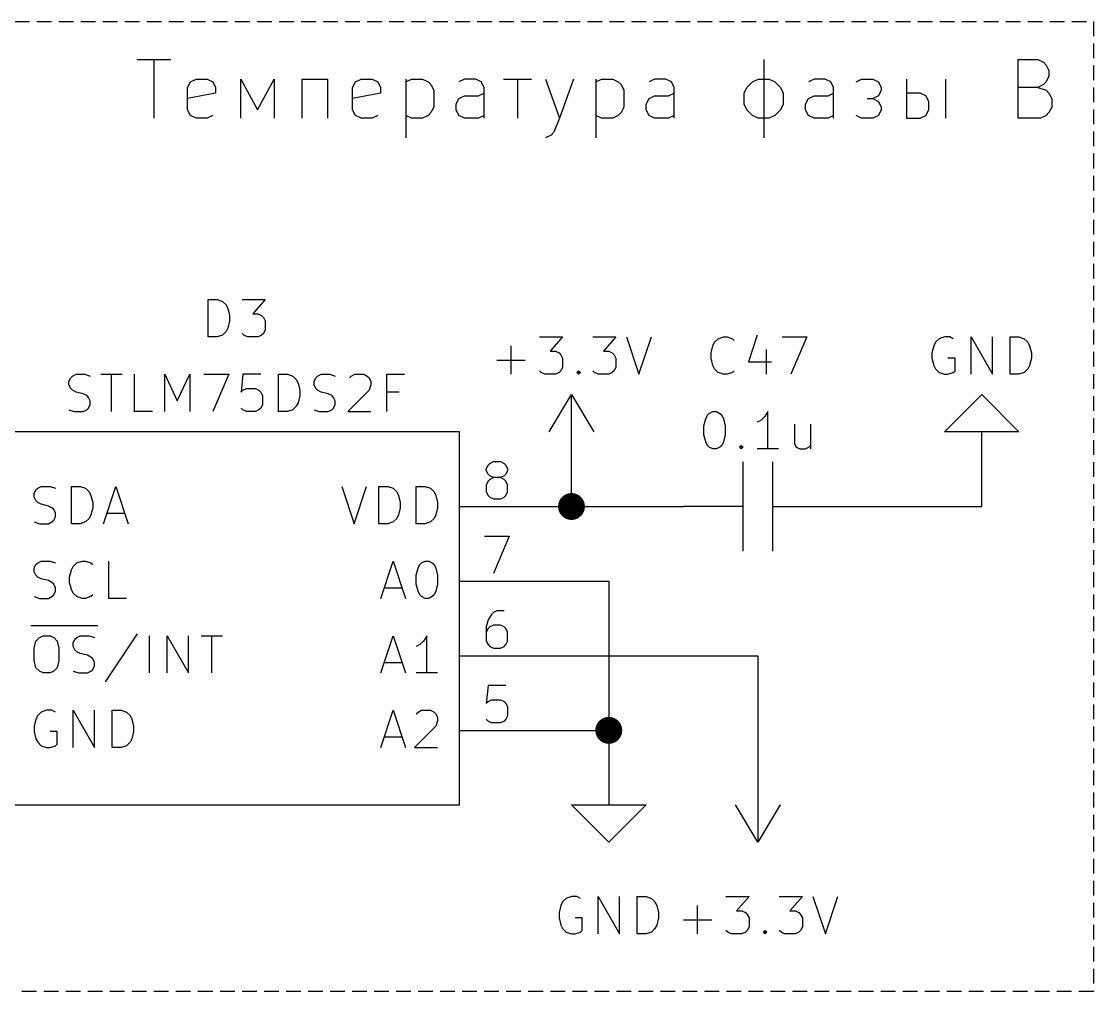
# Model space of a CAD drawing. Extents: x -8 to 289, y -13 to 197.
# Drawn here: x 146.3 to 182.81, y 80.1 to 113.12 of the extents above; entities that cross this region are included whole.
import ezdxf

# ---------------------------------------------------------------- set-up
doc = ezdxf.new("R2010")
doc.units = 0
doc.header["$MEASUREMENT"] = 0
doc.linetypes.add('DASHED', pattern=[0.75, 0.5, -0.25])
doc.layers.add('BLACK', color=7, linetype='CONTINUOUS')

msp = doc.modelspace()

# ---------------------------------------------------------------- linework, layer by layer
at = {"layer": 'BLACK', "linetype": 'DASHED'}
for p, q in [((104.075, 113.116), (182.815, 113.116)), ((182.815, 113.116), (182.815, 80.096)), ((182.815, 80.096), (104.075, 80.096))]:
    msp.add_line(p, q, dxfattribs=at)
at = {"layer": 'BLACK', "linetype": 'Continuous'}
for p, q in [((150.248, 111.822), (151.391, 111.822)), ((150.82, 109.822), (150.82, 111.822)), ((171.582, 111.822), (171.582, 109.155)), ((180.248, 109.822), (180.248, 111.822)), ((180.248, 111.822), (180.915, 111.822)), ((180.915, 111.822), (181.105, 111.726)), ((181.105, 111.726), (181.201, 111.631)), ((181.201, 111.631), (181.296, 111.441)), ((181.296, 111.441), (181.296, 111.25)), ((151.963, 110.869), (152.058, 111.06)), ((152.058, 111.06), (152.248, 111.155)), ((152.248, 111.155), (152.629, 111.155)), ((152.629, 111.155), (152.82, 111.06)), ((152.82, 111.06), (152.915, 110.869)), ((153.772, 109.822), (153.772, 111.155)), ((153.772, 111.155), (154.344, 110.107)), ((154.344, 110.107), (154.915, 111.155)), ((154.915, 111.155), (154.915, 109.822)), ((155.867, 109.822), (155.867, 111.155)), ((155.867, 111.155), (156.725, 111.155)), ((156.725, 111.155), (156.725, 109.822)), ((157.582, 110.869), (157.677, 111.06)), ((157.677, 111.06), (157.867, 111.155)), ((157.867, 111.155), (158.248, 111.155)), ((158.248, 111.155), (158.439, 111.06)), ((158.439, 111.06), (158.534, 110.869)), ((159.391, 111.155), (159.391, 109.155)), ((159.391, 111.06), (159.582, 111.155)), ((159.582, 111.155), (159.963, 111.155)), ((159.963, 111.155), (160.153, 111.06)), ((160.153, 111.06), (160.249, 110.965)), ((161.391, 111.155), (161.201, 111.06)), ((161.772, 111.155), (161.391, 111.155)), ((161.963, 111.06), (161.772, 111.155)), ((162.058, 110.869), (161.963, 111.06)), ((162.725, 111.155), (163.677, 111.155)), ((163.201, 111.155), (163.201, 109.822)), ((164.153, 111.155), (164.629, 109.822)), ((165.106, 111.155), (164.629, 109.822)), ((165.867, 111.155), (165.867, 109.155)), ((165.867, 111.06), (166.058, 111.155)), ((166.058, 111.155), (166.439, 111.155)), ((166.439, 111.155), (166.629, 111.06)), ((166.629, 111.06), (166.725, 110.965)), ((167.867, 111.155), (167.677, 111.06)), ((168.248, 111.155), (167.867, 111.155)), ((168.439, 111.06), (168.248, 111.155)), ((168.534, 110.869), (168.439, 111.06)), ((171.01, 110.869), (171.201, 111.06)), ((171.201, 111.06), (171.391, 111.155)), ((171.391, 111.155), (171.772, 111.155)), ((171.772, 111.155), (171.963, 111.06)), ((171.963, 111.06), (172.153, 110.869)), ((173.296, 111.155), (173.105, 111.06)), ((173.677, 111.155), (173.296, 111.155)), ((173.867, 111.06), (173.677, 111.155)), ((173.963, 110.869), (173.867, 111.06)), ((174.725, 111.06), (174.915, 111.155)), ((174.915, 111.155), (175.296, 111.155)), ((175.296, 111.155), (175.486, 111.06)), ((175.486, 111.06), (175.582, 110.869)), ((176.439, 111.155), (176.439, 109.822)), ((177.772, 111.155), (177.772, 109.822)), ((181.201, 111.06), (181.105, 110.965)), ((181.296, 111.25), (181.201, 111.06)), ((151.963, 110.107), (151.963, 110.869)), ((152.915, 110.679), (151.963, 110.488)), ((152.915, 110.869), (152.915, 110.679)), ((157.582, 110.107), (157.582, 110.869)), ((158.534, 110.679), (157.582, 110.488)), ((158.534, 110.869), (158.534, 110.679)), ((160.249, 110.965), (160.344, 110.774)), ((160.344, 110.774), (160.344, 110.203)), ((161.868, 110.584), (162.058, 110.679)), ((162.058, 109.822), (162.058, 110.869)), ((166.725, 110.965), (166.82, 110.774)), ((166.82, 110.774), (166.82, 110.203)), ((168.344, 110.584), (168.534, 110.679)), ((168.534, 109.822), (168.534, 110.869)), ((170.915, 110.679), (171.01, 110.869)), ((170.915, 110.298), (170.915, 110.679)), ((172.153, 110.869), (172.248, 110.679)), ((172.248, 110.679), (172.248, 110.298)), ((173.772, 110.584), (173.963, 110.679)), ((173.963, 109.822), (173.963, 110.869)), ((175.582, 110.774), (175.486, 110.584)), ((175.582, 110.869), (175.582, 110.774)), ((176.915, 110.679), (176.439, 110.679)), ((177.105, 110.584), (176.915, 110.679)), ((180.915, 110.869), (180.248, 110.869)), ((181.105, 110.965), (180.915, 110.869)), ((180.915, 110.869), (181.201, 110.774)), ((181.201, 110.774), (181.296, 110.679)), ((181.296, 110.679), (181.391, 110.488)), ((161.106, 110.298), (161.201, 110.488)), ((161.106, 110.107), (161.106, 110.298)), ((161.201, 110.488), (161.391, 110.584)), ((161.391, 110.584), (161.868, 110.584)), ((167.582, 110.298), (167.677, 110.488)), ((167.582, 110.107), (167.582, 110.298)), ((167.677, 110.488), (167.867, 110.584)), ((167.867, 110.584), (168.344, 110.584)), ((171.01, 110.107), (170.915, 110.298)), ((172.248, 110.298), (172.153, 110.107)), ((173.01, 110.298), (173.105, 110.488)), ((173.01, 110.107), (173.01, 110.298)), ((173.105, 110.488), (173.296, 110.584)), ((173.296, 110.584), (173.772, 110.584)), ((175.105, 110.488), (175.296, 110.488)), ((175.486, 110.584), (175.296, 110.488)), ((175.296, 110.488), (175.486, 110.393)), ((175.486, 110.393), (175.582, 110.203)), ((177.201, 110.393), (177.105, 110.584)), ((177.201, 110.107), (177.201, 110.393)), ((181.391, 110.488), (181.391, 110.203)), ((152.058, 109.917), (151.963, 110.107)), ((152.248, 109.822), (152.058, 109.917)), ((152.82, 109.917), (152.629, 109.822)), ((157.677, 109.917), (157.582, 110.107)), ((157.867, 109.822), (157.677, 109.917)), ((158.439, 109.917), (158.248, 109.822)), ((159.582, 109.822), (159.391, 109.917)), ((160.153, 109.917), (159.963, 109.822)), ((160.249, 110.012), (160.153, 109.917)), ((160.344, 110.203), (160.249, 110.012)), ((161.201, 109.917), (161.106, 110.107)), ((161.391, 109.822), (161.201, 109.917)), ((162.058, 109.917), (161.868, 109.822)), ((166.058, 109.822), (165.867, 109.917)), ((166.629, 109.917), (166.439, 109.822)), ((166.725, 110.012), (166.629, 109.917)), ((166.82, 110.203), (166.725, 110.012)), ((167.677, 109.917), (167.582, 110.107)), ((167.867, 109.822), (167.677, 109.917)), ((168.534, 109.917), (168.344, 109.822)), ((171.201, 109.917), (171.01, 110.107)), ((171.391, 109.822), (171.201, 109.917)), ((171.963, 109.917), (171.772, 109.822)), ((172.153, 110.107), (171.963, 109.917)), ((173.105, 109.917), (173.01, 110.107)), ((173.296, 109.822), (173.105, 109.917)), ((173.963, 109.917), (173.772, 109.822)), ((174.915, 109.822), (174.725, 109.917)), ((175.486, 109.917), (175.296, 109.822)), ((175.582, 110.107), (175.486, 109.917)), ((175.582, 110.203), (175.582, 110.107)), ((176.915, 109.822), (177.105, 109.917)), ((177.105, 109.917), (177.201, 110.107)), ((181.201, 109.917), (181.01, 109.822)), ((181.296, 110.012), (181.201, 109.917)), ((181.391, 110.203), (181.296, 110.012)), ((152.629, 109.822), (152.248, 109.822)), ((158.248, 109.822), (157.867, 109.822)), ((159.963, 109.822), (159.582, 109.822)), ((161.868, 109.822), (161.391, 109.822)), ((164.629, 109.822), (164.439, 109.345)), ((166.439, 109.822), (166.058, 109.822)), ((168.344, 109.822), (167.867, 109.822)), ((171.772, 109.822), (171.391, 109.822)), ((173.772, 109.822), (173.296, 109.822)), ((175.296, 109.822), (174.915, 109.822)), ((176.439, 109.822), (176.915, 109.822)), ((181.01, 109.822), (180.248, 109.822)), ((164.344, 109.25), (164.153, 109.155)), ((164.439, 109.345), (164.344, 109.25)), ((152.667, 102.377), (152.667, 103.647)), ((152.667, 103.647), (152.97, 103.647)), ((152.667, 102.377), (152.667, 103.647)), ((152.667, 103.647), (152.97, 103.647)), ((152.97, 103.647), (153.151, 103.586)), ((152.97, 103.647), (153.151, 103.586)), ((153.151, 103.586), (153.272, 103.465)), ((153.151, 103.586), (153.272, 103.465)), ((153.272, 103.465), (153.333, 103.344)), ((153.272, 103.465), (153.333, 103.344)), ((153.333, 103.344), (153.393, 103.103)), ((153.333, 103.344), (153.393, 103.103)), ((153.817, 103.647), (154.603, 103.647)), ((153.817, 103.647), (154.603, 103.647)), ((154.603, 103.647), (154.179, 103.163)), ((154.603, 103.647), (154.179, 103.163)), ((153.393, 103.103), (153.393, 102.921)), ((153.393, 103.103), (153.393, 102.921)), ((154.179, 103.163), (154.361, 103.163)), ((154.179, 103.163), (154.361, 103.163)), ((154.361, 103.163), (154.482, 103.103)), ((154.361, 103.163), (154.482, 103.103)), ((154.482, 103.103), (154.542, 103.042)), ((154.482, 103.103), (154.542, 103.042)), ((154.542, 103.042), (154.603, 102.921)), ((154.542, 103.042), (154.603, 102.921)), ((153.333, 102.679), (153.272, 102.558)), ((153.333, 102.679), (153.272, 102.558)), ((153.393, 102.921), (153.333, 102.679)), ((153.393, 102.921), (153.333, 102.679)), ((154.603, 102.619), (154.542, 102.498)), ((154.603, 102.619), (154.542, 102.498)), ((154.603, 102.921), (154.603, 102.619)), ((154.603, 102.921), (154.603, 102.619)), ((152.97, 102.377), (152.667, 102.377)), ((152.97, 102.377), (152.667, 102.377)), ((153.151, 102.437), (152.97, 102.377)), ((153.151, 102.437), (152.97, 102.377)), ((153.272, 102.558), (153.151, 102.437)), ((153.272, 102.558), (153.151, 102.437)), ((153.877, 102.437), (153.817, 102.498)), ((153.877, 102.437), (153.817, 102.498)), ((153.998, 102.377), (153.877, 102.437)), ((153.998, 102.377), (153.877, 102.437)), ((154.361, 102.377), (153.998, 102.377)), ((154.361, 102.377), (153.998, 102.377)), ((154.482, 102.437), (154.361, 102.377)), ((154.482, 102.437), (154.361, 102.377)), ((154.542, 102.498), (154.482, 102.437)), ((154.542, 102.498), (154.482, 102.437)), ((163.946, 102.377), (164.732, 102.377)), ((163.946, 102.377), (164.732, 102.377)), ((164.732, 102.377), (164.309, 101.893)), ((164.732, 102.377), (164.309, 101.893)), ((165.761, 102.377), (166.547, 102.377)), ((165.761, 102.377), (166.547, 102.377)), ((166.547, 102.377), (166.123, 101.893)), ((166.547, 102.377), (166.123, 101.893)), ((166.91, 102.377), (167.333, 101.107)), ((166.91, 102.377), (167.333, 101.107)), ((167.333, 101.107), (167.756, 102.377)), ((167.333, 101.107), (167.756, 102.377)), ((169.909, 102.195), (170.031, 102.316)), ((170.031, 102.316), (170.212, 102.377)), ((170.212, 102.377), (170.333, 102.377)), ((170.333, 102.377), (170.514, 102.316)), ((170.514, 102.316), (170.575, 102.256)), ((171.361, 102.437), (171.059, 101.53)), ((172.208, 102.377), (173.054, 102.377)), ((173.054, 102.377), (172.51, 101.107)), ((177.553, 102.316), (177.432, 102.195)), ((177.735, 102.377), (177.553, 102.316)), ((177.916, 102.377), (177.735, 102.377)), ((178.037, 102.316), (177.916, 102.377)), ((178.642, 101.107), (178.642, 102.377)), ((178.642, 102.377), (179.368, 101.107)), ((179.368, 101.107), (179.368, 102.377)), ((179.972, 101.107), (179.972, 102.377)), ((179.972, 102.377), (180.275, 102.377)), ((180.275, 102.377), (180.456, 102.316)), ((180.456, 102.316), (180.577, 102.195)), ((162.979, 101.107), (162.979, 102.074)), ((162.979, 101.107), (162.979, 102.074)), ((164.309, 101.893), (164.491, 101.893)), ((164.309, 101.893), (164.491, 101.893)), ((164.491, 101.893), (164.612, 101.833)), ((164.491, 101.893), (164.612, 101.833)), ((166.123, 101.893), (166.305, 101.893)), ((166.123, 101.893), (166.305, 101.893)), ((166.305, 101.893), (166.426, 101.833)), ((166.305, 101.893), (166.426, 101.833)), ((169.789, 101.833), (169.849, 102.074)), ((169.849, 102.074), (169.909, 102.195)), ((171.663, 101.954), (171.663, 101.107)), ((177.372, 102.074), (177.312, 101.833)), ((177.432, 102.195), (177.372, 102.074)), ((180.577, 102.195), (180.638, 102.074)), ((180.638, 102.074), (180.698, 101.833)), ((162.495, 101.591), (163.462, 101.591)), ((162.495, 101.591), (163.462, 101.591)), ((164.612, 101.833), (164.672, 101.772)), ((164.612, 101.833), (164.672, 101.772)), ((164.672, 101.772), (164.732, 101.651)), ((164.672, 101.772), (164.732, 101.651)), ((164.732, 101.651), (164.732, 101.349)), ((164.732, 101.651), (164.732, 101.349)), ((166.426, 101.833), (166.486, 101.772)), ((166.426, 101.833), (166.486, 101.772)), ((166.486, 101.772), (166.547, 101.651)), ((166.486, 101.772), (166.547, 101.651)), ((166.547, 101.651), (166.547, 101.349)), ((166.547, 101.651), (166.547, 101.349)), ((169.789, 101.651), (169.789, 101.833)), ((169.849, 101.409), (169.789, 101.651)), ((171.059, 101.53), (171.845, 101.53)), ((177.312, 101.833), (177.312, 101.651)), ((177.312, 101.651), (177.372, 101.409)), ((178.098, 101.651), (177.856, 101.651)), ((178.098, 101.228), (178.098, 101.651)), ((180.698, 101.651), (180.638, 101.409)), ((180.698, 101.833), (180.698, 101.651)), ((164.007, 101.167), (163.946, 101.228)), ((164.007, 101.167), (163.946, 101.228)), ((164.128, 101.107), (164.007, 101.167)), ((164.128, 101.107), (164.007, 101.167)), ((164.612, 101.167), (164.491, 101.107)), ((164.612, 101.167), (164.491, 101.107)), ((164.672, 101.228), (164.612, 101.167)), ((164.672, 101.228), (164.612, 101.167)), ((164.732, 101.349), (164.672, 101.228)), ((164.732, 101.349), (164.672, 101.228)), ((165.216, 101.167), (165.277, 101.228)), ((165.216, 101.167), (165.277, 101.228)), ((165.277, 101.107), (165.216, 101.167)), ((165.277, 101.107), (165.216, 101.167)), ((165.277, 101.228), (165.337, 101.167)), ((165.277, 101.228), (165.277, 101.107)), ((165.277, 101.228), (165.337, 101.167)), ((165.277, 101.228), (165.277, 101.107)), ((165.337, 101.167), (165.277, 101.107)), ((165.337, 101.167), (165.277, 101.107)), ((165.821, 101.167), (165.761, 101.228)), ((165.821, 101.167), (165.761, 101.228)), ((165.942, 101.107), (165.821, 101.167)), ((165.942, 101.107), (165.821, 101.167)), ((166.426, 101.167), (166.305, 101.107)), ((166.426, 101.167), (166.305, 101.107)), ((166.486, 101.228), (166.426, 101.167)), ((166.486, 101.228), (166.426, 101.167)), ((166.547, 101.349), (166.486, 101.228)), ((166.547, 101.349), (166.486, 101.228)), ((169.909, 101.288), (169.849, 101.409)), ((170.031, 101.167), (169.909, 101.288)), ((170.212, 101.107), (170.031, 101.167)), ((170.514, 101.167), (170.333, 101.107)), ((170.575, 101.228), (170.514, 101.167)), ((177.372, 101.409), (177.432, 101.288)), ((177.432, 101.288), (177.553, 101.167)), ((177.553, 101.167), (177.735, 101.107)), ((177.856, 101.107), (178.037, 101.167)), ((178.037, 101.167), (178.098, 101.228)), ((180.456, 101.167), (180.275, 101.107)), ((180.577, 101.288), (180.456, 101.167)), ((180.638, 101.409), (180.577, 101.288)), ((147.92, 100.865), (147.981, 100.986)), ((147.92, 100.865), (147.981, 100.986)), ((147.92, 100.744), (147.92, 100.865)), ((147.92, 100.744), (147.92, 100.865)), ((147.981, 100.986), (148.041, 101.046)), ((147.981, 100.986), (148.041, 101.046)), ((148.041, 101.046), (148.162, 101.107)), ((148.041, 101.046), (148.162, 101.107)), ((148.162, 101.107), (148.464, 101.107)), ((148.162, 101.107), (148.464, 101.107)), ((148.464, 101.107), (148.646, 101.046)), ((148.464, 101.107), (148.646, 101.046)), ((149.009, 101.107), (149.734, 101.107)), ((149.009, 101.107), (149.734, 101.107)), ((149.372, 99.837), (149.372, 101.107)), ((149.372, 99.837), (149.372, 101.107)), ((150.158, 99.837), (150.158, 101.107)), ((150.158, 99.837), (150.158, 101.107)), ((151.186, 99.837), (151.186, 101.107)), ((151.186, 101.107), (151.609, 100.2)), ((151.186, 99.837), (151.186, 101.107)), ((151.186, 101.107), (151.609, 100.2)), ((151.609, 100.2), (152.032, 101.107)), ((151.609, 100.2), (152.032, 101.107)), ((152.032, 101.107), (152.032, 99.837)), ((152.032, 101.107), (152.032, 99.837)), ((152.516, 101.107), (153.363, 101.107)), ((152.516, 101.107), (153.363, 101.107)), ((153.363, 101.107), (152.819, 99.837)), ((153.363, 101.107), (152.819, 99.837)), ((153.847, 101.107), (153.786, 100.502)), ((153.847, 101.107), (153.786, 100.502)), ((154.452, 101.107), (153.847, 101.107)), ((154.452, 101.107), (153.847, 101.107)), ((155.056, 99.837), (155.056, 101.107)), ((155.056, 101.107), (155.359, 101.107)), ((155.056, 99.837), (155.056, 101.107)), ((155.056, 101.107), (155.359, 101.107)), ((155.359, 101.107), (155.54, 101.046)), ((155.359, 101.107), (155.54, 101.046)), ((155.54, 101.046), (155.661, 100.925)), ((155.54, 101.046), (155.661, 100.925)), ((155.661, 100.925), (155.722, 100.804)), ((155.661, 100.925), (155.722, 100.804)), ((155.722, 100.804), (155.782, 100.563)), ((155.722, 100.804), (155.782, 100.563)), ((156.266, 100.865), (156.326, 100.986)), ((156.266, 100.865), (156.326, 100.986)), ((156.266, 100.744), (156.266, 100.865)), ((156.266, 100.744), (156.266, 100.865)), ((156.326, 100.986), (156.387, 101.046)), ((156.326, 100.986), (156.387, 101.046)), ((156.387, 101.046), (156.508, 101.107)), ((156.387, 101.046), (156.508, 101.107)), ((156.508, 101.107), (156.81, 101.107)), ((156.508, 101.107), (156.81, 101.107)), ((156.81, 101.107), (156.992, 101.046)), ((156.81, 101.107), (156.992, 101.046)), ((157.475, 100.986), (157.536, 101.046)), ((157.475, 100.986), (157.536, 101.046)), ((157.536, 101.046), (157.657, 101.107)), ((157.536, 101.046), (157.657, 101.107)), ((157.657, 101.107), (157.959, 101.107)), ((157.657, 101.107), (157.959, 101.107)), ((157.959, 101.107), (158.08, 101.046)), ((157.959, 101.107), (158.08, 101.046)), ((158.08, 101.046), (158.141, 100.986)), ((158.08, 101.046), (158.141, 100.986)), ((158.141, 100.986), (158.201, 100.865)), ((158.141, 100.986), (158.201, 100.865)), ((158.201, 100.865), (158.201, 100.744)), ((158.201, 100.865), (158.201, 100.744)), ((158.745, 99.837), (158.745, 101.107)), ((158.745, 101.107), (159.35, 101.107)), ((158.745, 99.837), (158.745, 101.107)), ((158.745, 101.107), (159.35, 101.107)), ((164.491, 101.107), (164.128, 101.107)), ((164.491, 101.107), (164.128, 101.107)), ((166.305, 101.107), (165.942, 101.107)), ((166.305, 101.107), (165.942, 101.107)), ((170.333, 101.107), (170.212, 101.107)), ((177.735, 101.107), (177.856, 101.107)), ((180.275, 101.107), (179.972, 101.107)), ((147.981, 100.623), (147.92, 100.744)), ((147.981, 100.623), (147.92, 100.744)), ((148.041, 100.563), (147.981, 100.623)), ((148.041, 100.563), (147.981, 100.623)), ((148.162, 100.502), (148.041, 100.563)), ((148.162, 100.502), (148.041, 100.563)), ((148.404, 100.441), (148.162, 100.502)), ((148.404, 100.441), (148.162, 100.502)), ((148.525, 100.381), (148.404, 100.441)), ((148.525, 100.381), (148.404, 100.441)), ((153.786, 100.502), (153.847, 100.563)), ((153.786, 100.502), (153.847, 100.563)), ((153.847, 100.563), (153.968, 100.623)), ((153.847, 100.563), (153.968, 100.623)), ((153.968, 100.623), (154.27, 100.623)), ((153.968, 100.623), (154.27, 100.623)), ((154.27, 100.623), (154.391, 100.563)), ((154.27, 100.623), (154.391, 100.563)), ((154.391, 100.563), (154.452, 100.502)), ((154.391, 100.563), (154.452, 100.502)), ((154.452, 100.502), (154.512, 100.381)), ((154.452, 100.502), (154.512, 100.381)), ((155.782, 100.563), (155.782, 100.381)), ((155.782, 100.563), (155.782, 100.381)), ((156.326, 100.623), (156.266, 100.744)), ((156.326, 100.623), (156.266, 100.744)), ((156.387, 100.563), (156.326, 100.623)), ((156.387, 100.563), (156.326, 100.623)), ((156.508, 100.502), (156.387, 100.563)), ((156.508, 100.502), (156.387, 100.563)), ((156.75, 100.441), (156.508, 100.502)), ((156.75, 100.441), (156.508, 100.502)), ((156.871, 100.381), (156.75, 100.441)), ((156.871, 100.381), (156.75, 100.441)), ((158.141, 100.563), (157.415, 99.837)), ((158.141, 100.563), (157.415, 99.837)), ((158.201, 100.744), (158.141, 100.563)), ((158.201, 100.744), (158.141, 100.563)), ((159.169, 100.502), (158.745, 100.502)), ((159.169, 100.502), (158.745, 100.502)), ((164.273, 99.146), (165.035, 100.416)), ((165.035, 97.876), (165.035, 100.416)), ((165.035, 100.416), (165.797, 99.146)), ((177.735, 99.146), (179.005, 100.416)), ((179.005, 100.416), (180.275, 99.146)), ((148.585, 100.321), (148.525, 100.381)), ((148.585, 100.321), (148.525, 100.381)), ((148.646, 100.2), (148.585, 100.321)), ((148.646, 100.2), (148.585, 100.321)), ((148.585, 99.958), (148.646, 100.079)), ((148.585, 99.958), (148.646, 100.079)), ((148.646, 100.079), (148.646, 100.2)), ((148.646, 100.079), (148.646, 100.2)), ((154.512, 100.079), (154.452, 99.958)), ((154.512, 100.079), (154.452, 99.958)), ((154.512, 100.381), (154.512, 100.079)), ((154.512, 100.381), (154.512, 100.079)), ((155.722, 100.139), (155.661, 100.018)), ((155.722, 100.139), (155.661, 100.018)), ((155.782, 100.381), (155.722, 100.139)), ((155.782, 100.381), (155.722, 100.139)), ((156.931, 100.321), (156.871, 100.381)), ((156.931, 100.321), (156.871, 100.381)), ((156.992, 100.2), (156.931, 100.321)), ((156.992, 100.2), (156.931, 100.321)), ((156.931, 99.958), (156.992, 100.079)), ((156.931, 99.958), (156.992, 100.079)), ((156.992, 100.079), (156.992, 100.2)), ((156.992, 100.079), (156.992, 100.2)), ((147.92, 99.897), (148.102, 99.837)), ((147.92, 99.897), (148.102, 99.837)), ((148.102, 99.837), (148.404, 99.837)), ((148.102, 99.837), (148.404, 99.837)), ((148.404, 99.837), (148.525, 99.897)), ((148.404, 99.837), (148.525, 99.897)), ((148.525, 99.897), (148.585, 99.958)), ((148.525, 99.897), (148.585, 99.958)), ((150.762, 99.837), (150.158, 99.837)), ((150.762, 99.837), (150.158, 99.837)), ((153.847, 99.897), (153.786, 99.958)), ((153.847, 99.897), (153.786, 99.958)), ((153.968, 99.837), (153.847, 99.897)), ((153.968, 99.837), (153.847, 99.897)), ((154.27, 99.837), (153.968, 99.837)), ((154.27, 99.837), (153.968, 99.837)), ((154.391, 99.897), (154.27, 99.837)), ((154.391, 99.897), (154.27, 99.837)), ((154.452, 99.958), (154.391, 99.897)), ((154.452, 99.958), (154.391, 99.897)), ((155.359, 99.837), (155.056, 99.837)), ((155.359, 99.837), (155.056, 99.837)), ((155.54, 99.897), (155.359, 99.837)), ((155.54, 99.897), (155.359, 99.837)), ((155.661, 100.018), (155.54, 99.897)), ((155.661, 100.018), (155.54, 99.897)), ((156.266, 99.897), (156.447, 99.837)), ((156.266, 99.897), (156.447, 99.837)), ((156.447, 99.837), (156.75, 99.837)), ((156.447, 99.837), (156.75, 99.837)), ((156.75, 99.837), (156.871, 99.897)), ((156.75, 99.837), (156.871, 99.897)), ((156.871, 99.897), (156.931, 99.958)), ((156.871, 99.897), (156.931, 99.958)), ((157.415, 99.837), (158.201, 99.837)), ((157.415, 99.837), (158.201, 99.837)), ((169.607, 99.595), (169.668, 99.716)), ((169.668, 99.716), (169.728, 99.776)), ((169.728, 99.776), (169.849, 99.837)), ((169.849, 99.837), (169.97, 99.837)), ((169.97, 99.837), (170.091, 99.776)), ((170.091, 99.776), (170.152, 99.716)), ((170.152, 99.716), (170.212, 99.595)), ((171.724, 99.837), (171.603, 99.655)), ((171.724, 98.567), (171.724, 99.837)), ((169.547, 99.353), (169.607, 99.595)), ((169.547, 99.051), (169.547, 99.353)), ((170.212, 99.595), (170.272, 99.353)), ((170.272, 99.353), (170.272, 99.051)), ((171.482, 99.534), (171.361, 99.474)), ((171.603, 99.655), (171.482, 99.534)), ((172.631, 99.414), (172.631, 98.748)), ((173.175, 99.414), (173.175, 98.567)), ((161.225, 99.146), (145.985, 99.146)), ((161.225, 86.446), (161.225, 99.146)), ((169.607, 98.809), (169.547, 99.051)), ((170.272, 99.051), (170.212, 98.809)), ((179.005, 99.146), (177.735, 99.146)), ((179.005, 97.876), (179.005, 99.146)), ((180.275, 99.146), (179.005, 99.146)), ((169.668, 98.688), (169.607, 98.809)), ((169.728, 98.627), (169.668, 98.688)), ((169.849, 98.567), (169.728, 98.627)), ((170.091, 98.627), (169.97, 98.567)), ((170.152, 98.688), (170.091, 98.627)), ((170.212, 98.809), (170.152, 98.688)), ((170.756, 98.627), (170.817, 98.688)), ((170.817, 98.567), (170.756, 98.627)), ((170.817, 98.688), (170.877, 98.627)), ((170.817, 98.688), (170.817, 98.567)), ((170.877, 98.627), (170.817, 98.567)), ((172.631, 98.748), (172.692, 98.627)), ((172.692, 98.627), (172.812, 98.567)), ((172.994, 98.567), (173.115, 98.627)), ((173.115, 98.627), (173.175, 98.688)), ((169.97, 98.567), (169.849, 98.567)), ((172.087, 98.567), (171.361, 98.567)), ((172.812, 98.567), (172.994, 98.567)), ((162.132, 97.891), (162.192, 98.012)), ((162.132, 97.891), (162.192, 98.012)), ((162.132, 97.831), (162.132, 97.891)), ((162.132, 97.831), (162.132, 97.891)), ((162.192, 98.012), (162.253, 98.073)), ((162.192, 98.012), (162.253, 98.073)), ((162.253, 98.073), (162.374, 98.133)), ((162.253, 98.073), (162.374, 98.133)), ((162.374, 98.133), (162.616, 98.133)), ((162.374, 98.133), (162.616, 98.133)), ((162.616, 98.133), (162.737, 98.073)), ((162.616, 98.133), (162.737, 98.073)), ((162.737, 98.073), (162.797, 98.012)), ((162.737, 98.073), (162.797, 98.012)), ((162.797, 98.012), (162.858, 97.891)), ((162.797, 98.012), (162.858, 97.891)), ((162.858, 97.891), (162.858, 97.831)), ((162.858, 97.891), (162.858, 97.831)), ((165.035, 96.606), (165.035, 97.876)), ((170.877, 95.082), (170.877, 98.13)), ((171.893, 95.082), (171.893, 98.13)), ((179.005, 96.606), (179.005, 97.876)), ((162.192, 97.71), (162.132, 97.831)), ((162.192, 97.71), (162.132, 97.831)), ((162.253, 97.649), (162.192, 97.71)), ((162.253, 97.649), (162.192, 97.71)), ((162.253, 97.528), (162.192, 97.468)), ((162.253, 97.528), (162.192, 97.468)), ((162.374, 97.589), (162.253, 97.649)), ((162.374, 97.589), (162.253, 97.649)), ((162.374, 97.589), (162.253, 97.528)), ((162.374, 97.589), (162.253, 97.528)), ((162.616, 97.589), (162.374, 97.589)), ((162.616, 97.589), (162.374, 97.589)), ((162.737, 97.649), (162.616, 97.589)), ((162.737, 97.649), (162.616, 97.589)), ((162.737, 97.528), (162.616, 97.589)), ((162.737, 97.528), (162.616, 97.589)), ((162.797, 97.71), (162.737, 97.649)), ((162.797, 97.71), (162.737, 97.649)), ((162.797, 97.468), (162.737, 97.528)), ((162.797, 97.468), (162.737, 97.528)), ((162.858, 97.831), (162.797, 97.71)), ((162.858, 97.831), (162.797, 97.71)), ((146.735, 97.047), (146.795, 97.168)), ((146.735, 97.047), (146.795, 97.168)), ((146.795, 97.168), (146.856, 97.228)), ((146.795, 97.168), (146.856, 97.228)), ((146.856, 97.228), (146.977, 97.289)), ((146.856, 97.228), (146.977, 97.289)), ((146.977, 97.289), (147.279, 97.289)), ((146.977, 97.289), (147.279, 97.289)), ((147.279, 97.289), (147.46, 97.228)), ((147.279, 97.289), (147.46, 97.228)), ((148.005, 96.019), (148.005, 97.289)), ((148.005, 97.289), (148.307, 97.289)), ((148.005, 96.019), (148.005, 97.289)), ((148.005, 97.289), (148.307, 97.289)), ((148.307, 97.289), (148.489, 97.228)), ((148.307, 97.289), (148.489, 97.228)), ((148.489, 97.228), (148.61, 97.107)), ((148.489, 97.228), (148.61, 97.107)), ((149.093, 96.019), (149.517, 97.289)), ((149.093, 96.019), (149.517, 97.289)), ((149.517, 97.289), (149.94, 96.019)), ((149.517, 97.289), (149.94, 96.019)), ((157.209, 97.289), (157.633, 96.019)), ((157.209, 97.289), (157.633, 96.019)), ((157.633, 96.019), (158.056, 97.289)), ((157.633, 96.019), (158.056, 97.289)), ((158.479, 96.019), (158.479, 97.289)), ((158.479, 97.289), (158.782, 97.289)), ((158.479, 96.019), (158.479, 97.289)), ((158.479, 97.289), (158.782, 97.289)), ((158.782, 97.289), (158.963, 97.228)), ((158.782, 97.289), (158.963, 97.228)), ((158.963, 97.228), (159.084, 97.107)), ((158.963, 97.228), (159.084, 97.107)), ((159.749, 96.019), (159.749, 97.289)), ((159.749, 97.289), (160.052, 97.289)), ((159.749, 96.019), (159.749, 97.289)), ((159.749, 97.289), (160.052, 97.289)), ((160.052, 97.289), (160.233, 97.228)), ((160.052, 97.289), (160.233, 97.228)), ((160.233, 97.228), (160.354, 97.107)), ((160.233, 97.228), (160.354, 97.107)), ((162.192, 97.468), (162.132, 97.347)), ((162.192, 97.468), (162.132, 97.347)), ((162.132, 97.347), (162.132, 97.105)), ((162.132, 97.347), (162.132, 97.105)), ((162.858, 97.347), (162.797, 97.468)), ((162.858, 97.347), (162.797, 97.468)), ((162.858, 97.105), (162.858, 97.347)), ((162.858, 97.105), (162.858, 97.347)), ((146.735, 96.926), (146.735, 97.047)), ((146.735, 96.926), (146.735, 97.047)), ((146.795, 96.805), (146.735, 96.926)), ((146.795, 96.805), (146.735, 96.926)), ((146.856, 96.744), (146.795, 96.805)), ((146.856, 96.744), (146.795, 96.805)), ((148.61, 97.107), (148.67, 96.986)), ((148.61, 97.107), (148.67, 96.986)), ((148.67, 96.986), (148.73, 96.744)), ((148.67, 96.986), (148.73, 96.744)), ((159.084, 97.107), (159.144, 96.986)), ((159.084, 97.107), (159.144, 96.986)), ((159.144, 96.986), (159.205, 96.744)), ((159.144, 96.986), (159.205, 96.744)), ((160.354, 97.107), (160.414, 96.986)), ((160.354, 97.107), (160.414, 96.986)), ((160.414, 96.986), (160.475, 96.744)), ((160.414, 96.986), (160.475, 96.744)), ((162.132, 97.105), (162.192, 96.984)), ((162.132, 97.105), (162.192, 96.984)), ((162.192, 96.984), (162.253, 96.924)), ((162.192, 96.984), (162.253, 96.924)), ((162.253, 96.924), (162.374, 96.863)), ((162.253, 96.924), (162.374, 96.863)), ((162.374, 96.863), (162.616, 96.863)), ((162.374, 96.863), (162.616, 96.863)), ((162.616, 96.863), (162.737, 96.924)), ((162.616, 96.863), (162.737, 96.924)), ((162.737, 96.924), (162.797, 96.984)), ((162.737, 96.924), (162.797, 96.984)), ((162.797, 96.984), (162.858, 97.105)), ((162.797, 96.984), (162.858, 97.105)), ((146.977, 96.684), (146.856, 96.744)), ((146.977, 96.684), (146.856, 96.744)), ((147.219, 96.623), (146.977, 96.684)), ((147.219, 96.623), (146.977, 96.684)), ((147.34, 96.563), (147.219, 96.623)), ((147.34, 96.563), (147.219, 96.623)), ((147.4, 96.502), (147.34, 96.563)), ((147.4, 96.502), (147.34, 96.563)), ((147.46, 96.381), (147.4, 96.502)), ((147.46, 96.381), (147.4, 96.502)), ((148.73, 96.563), (148.67, 96.321)), ((148.73, 96.563), (148.67, 96.321)), ((148.73, 96.744), (148.73, 96.563)), ((148.73, 96.744), (148.73, 96.563)), ((159.205, 96.563), (159.144, 96.321)), ((159.205, 96.563), (159.144, 96.321)), ((159.205, 96.744), (159.205, 96.563)), ((159.205, 96.744), (159.205, 96.563)), ((160.475, 96.563), (160.414, 96.321)), ((160.475, 96.563), (160.414, 96.321)), ((160.475, 96.744), (160.475, 96.563)), ((160.475, 96.744), (160.475, 96.563)), ((161.225, 96.606), (163.765, 96.606)), ((161.225, 96.606), (163.765, 96.606)), ((163.765, 96.606), (165.035, 96.606)), ((165.035, 96.606), (168.845, 96.606)), ((170.877, 96.606), (168.845, 96.606)), ((171.893, 96.606), (173.925, 96.606)), ((173.925, 96.606), (179.005, 96.606)), ((146.735, 96.079), (146.916, 96.019)), ((146.735, 96.079), (146.916, 96.019)), ((147.219, 96.019), (147.34, 96.079)), ((147.219, 96.019), (147.34, 96.079)), ((147.34, 96.079), (147.4, 96.139)), ((147.34, 96.079), (147.4, 96.139)), ((147.4, 96.139), (147.46, 96.26)), ((147.4, 96.139), (147.46, 96.26)), ((147.46, 96.26), (147.46, 96.381)), ((147.46, 96.26), (147.46, 96.381)), ((148.489, 96.079), (148.307, 96.019)), ((148.489, 96.079), (148.307, 96.019)), ((148.61, 96.2), (148.489, 96.079)), ((148.61, 96.2), (148.489, 96.079)), ((148.67, 96.321), (148.61, 96.2)), ((148.67, 96.321), (148.61, 96.2)), ((149.214, 96.381), (149.819, 96.381)), ((149.214, 96.381), (149.819, 96.381)), ((158.963, 96.079), (158.782, 96.019)), ((158.963, 96.079), (158.782, 96.019)), ((159.084, 96.2), (158.963, 96.079)), ((159.084, 96.2), (158.963, 96.079)), ((159.144, 96.321), (159.084, 96.2)), ((159.144, 96.321), (159.084, 96.2)), ((160.233, 96.079), (160.052, 96.019)), ((160.233, 96.079), (160.052, 96.019)), ((160.354, 96.2), (160.233, 96.079)), ((160.354, 96.2), (160.233, 96.079)), ((160.414, 96.321), (160.354, 96.2)), ((160.414, 96.321), (160.354, 96.2)), ((146.916, 96.019), (147.219, 96.019)), ((146.916, 96.019), (147.219, 96.019)), ((148.307, 96.019), (148.005, 96.019)), ((148.307, 96.019), (148.005, 96.019)), ((158.782, 96.019), (158.479, 96.019)), ((158.782, 96.019), (158.479, 96.019)), ((160.052, 96.019), (159.749, 96.019)), ((160.052, 96.019), (159.749, 96.019)), ((162.072, 95.593), (162.918, 95.593)), ((162.072, 95.593), (162.918, 95.593)), ((162.918, 95.593), (162.374, 94.323)), ((162.918, 95.593), (162.374, 94.323)), ((146.735, 94.507), (146.795, 94.628)), ((146.735, 94.507), (146.795, 94.628)), ((146.795, 94.628), (146.856, 94.688)), ((146.795, 94.628), (146.856, 94.688)), ((146.856, 94.688), (146.977, 94.749)), ((146.856, 94.688), (146.977, 94.749)), ((146.977, 94.749), (147.279, 94.749)), ((146.977, 94.749), (147.279, 94.749)), ((147.279, 94.749), (147.46, 94.688)), ((147.279, 94.749), (147.46, 94.688)), ((148.065, 94.567), (148.186, 94.688)), ((148.065, 94.567), (148.186, 94.688)), ((148.186, 94.688), (148.368, 94.749)), ((148.186, 94.688), (148.368, 94.749)), ((148.368, 94.749), (148.489, 94.749)), ((148.368, 94.749), (148.489, 94.749)), ((148.489, 94.749), (148.67, 94.688)), ((148.489, 94.749), (148.67, 94.688)), ((148.67, 94.688), (148.73, 94.628)), ((148.67, 94.688), (148.73, 94.628)), ((149.275, 93.479), (149.275, 94.749)), ((149.275, 93.479), (149.275, 94.749)), ((158.54, 93.479), (158.963, 94.749)), ((158.54, 93.479), (158.963, 94.749)), ((158.963, 94.749), (159.386, 93.479)), ((158.963, 94.749), (159.386, 93.479)), ((159.81, 94.507), (159.87, 94.628)), ((159.81, 94.507), (159.87, 94.628)), ((159.87, 94.628), (159.931, 94.688)), ((159.87, 94.628), (159.931, 94.688)), ((159.931, 94.688), (160.052, 94.749)), ((159.931, 94.688), (160.052, 94.749)), ((160.052, 94.749), (160.173, 94.749)), ((160.052, 94.749), (160.173, 94.749)), ((160.173, 94.749), (160.294, 94.688)), ((160.173, 94.749), (160.294, 94.688)), ((160.294, 94.688), (160.354, 94.628)), ((160.294, 94.688), (160.354, 94.628)), ((160.354, 94.628), (160.414, 94.507)), ((160.354, 94.628), (160.414, 94.507)), ((146.735, 94.386), (146.735, 94.507)), ((146.735, 94.386), (146.735, 94.507)), ((146.795, 94.265), (146.735, 94.386)), ((146.795, 94.265), (146.735, 94.386)), ((146.856, 94.204), (146.795, 94.265)), ((146.856, 94.204), (146.795, 94.265)), ((146.977, 94.144), (146.856, 94.204)), ((146.977, 94.144), (146.856, 94.204)), ((147.944, 94.204), (148.005, 94.446)), ((147.944, 94.204), (148.005, 94.446)), ((147.944, 94.023), (147.944, 94.204)), ((147.944, 94.023), (147.944, 94.204)), ((148.005, 94.446), (148.065, 94.567)), ((148.005, 94.446), (148.065, 94.567)), ((159.749, 94.265), (159.81, 94.507)), ((159.749, 94.265), (159.81, 94.507)), ((159.749, 93.962), (159.749, 94.265)), ((159.749, 93.962), (159.749, 94.265)), ((160.414, 94.507), (160.475, 94.265)), ((160.414, 94.507), (160.475, 94.265)), ((160.475, 94.265), (160.475, 93.962)), ((160.475, 94.265), (160.475, 93.962)), ((147.219, 94.083), (146.977, 94.144)), ((147.219, 94.083), (146.977, 94.144)), ((147.34, 94.023), (147.219, 94.083)), ((147.34, 94.023), (147.219, 94.083)), ((147.4, 93.962), (147.34, 94.023)), ((147.4, 93.962), (147.34, 94.023)), ((147.46, 93.841), (147.4, 93.962)), ((147.46, 93.841), (147.4, 93.962)), ((147.46, 93.72), (147.46, 93.841)), ((147.46, 93.72), (147.46, 93.841)), ((148.005, 93.781), (147.944, 94.023)), ((148.005, 93.781), (147.944, 94.023)), ((158.661, 93.841), (159.265, 93.841)), ((158.661, 93.841), (159.265, 93.841)), ((159.81, 93.72), (159.749, 93.962)), ((159.81, 93.72), (159.749, 93.962)), ((160.475, 93.962), (160.414, 93.72)), ((160.475, 93.962), (160.414, 93.72)), ((161.225, 94.066), (163.765, 94.066)), ((161.225, 94.066), (163.765, 94.066)), ((163.765, 94.066), (166.305, 94.066)), ((166.305, 94.066), (166.305, 88.986)), ((146.735, 93.539), (146.916, 93.479)), ((146.735, 93.539), (146.916, 93.479)), ((146.916, 93.479), (147.219, 93.479)), ((146.916, 93.479), (147.219, 93.479)), ((147.219, 93.479), (147.34, 93.539)), ((147.219, 93.479), (147.34, 93.539)), ((147.34, 93.539), (147.4, 93.599)), ((147.34, 93.539), (147.4, 93.599)), ((147.4, 93.599), (147.46, 93.72)), ((147.4, 93.599), (147.46, 93.72)), ((148.065, 93.66), (148.005, 93.781)), ((148.065, 93.66), (148.005, 93.781)), ((148.186, 93.539), (148.065, 93.66)), ((148.186, 93.539), (148.065, 93.66)), ((148.368, 93.479), (148.186, 93.539)), ((148.368, 93.479), (148.186, 93.539)), ((148.489, 93.479), (148.368, 93.479)), ((148.489, 93.479), (148.368, 93.479)), ((148.67, 93.539), (148.489, 93.479)), ((148.67, 93.539), (148.489, 93.479)), ((148.73, 93.599), (148.67, 93.539)), ((148.73, 93.599), (148.67, 93.539)), ((149.88, 93.479), (149.275, 93.479)), ((149.88, 93.479), (149.275, 93.479)), ((159.87, 93.599), (159.81, 93.72)), ((159.87, 93.599), (159.81, 93.72)), ((159.931, 93.539), (159.87, 93.599)), ((159.931, 93.539), (159.87, 93.599)), ((160.052, 93.479), (159.931, 93.539)), ((160.052, 93.479), (159.931, 93.539)), ((160.173, 93.479), (160.052, 93.479)), ((160.173, 93.479), (160.052, 93.479)), ((160.294, 93.539), (160.173, 93.479)), ((160.294, 93.539), (160.173, 93.479)), ((160.354, 93.599), (160.294, 93.539)), ((160.354, 93.599), (160.294, 93.539)), ((160.414, 93.72), (160.354, 93.599)), ((160.414, 93.72), (160.354, 93.599)), ((162.192, 92.751), (162.132, 92.509)), ((162.192, 92.751), (162.132, 92.509)), ((162.314, 92.932), (162.192, 92.751)), ((162.314, 92.932), (162.192, 92.751)), ((162.374, 92.993), (162.314, 92.932)), ((162.374, 92.993), (162.314, 92.932)), ((162.495, 93.053), (162.374, 92.993)), ((162.495, 93.053), (162.374, 92.993)), ((162.737, 93.053), (162.495, 93.053)), ((162.737, 93.053), (162.495, 93.053)), ((146.62, 92.561), (148.906, 92.561)), ((146.62, 92.561), (148.906, 92.561)), ((162.132, 92.509), (162.132, 92.025)), ((162.132, 92.509), (162.132, 92.025)), ((162.192, 92.448), (162.132, 92.327)), ((162.192, 92.448), (162.132, 92.327)), ((162.253, 92.509), (162.192, 92.448)), ((162.253, 92.509), (162.192, 92.448)), ((162.374, 92.569), (162.253, 92.509)), ((162.374, 92.569), (162.253, 92.509)), ((162.616, 92.569), (162.374, 92.569)), ((162.616, 92.569), (162.374, 92.569)), ((162.737, 92.509), (162.616, 92.569)), ((162.737, 92.509), (162.616, 92.569)), ((162.797, 92.448), (162.737, 92.509)), ((162.797, 92.448), (162.737, 92.509)), ((162.858, 92.327), (162.797, 92.448)), ((162.858, 92.327), (162.797, 92.448)), ((146.735, 91.785), (146.795, 92.027)), ((146.735, 91.785), (146.795, 92.027)), ((146.795, 92.027), (146.916, 92.148)), ((146.795, 92.027), (146.916, 92.148)), ((146.916, 92.148), (147.037, 92.209)), ((146.916, 92.148), (147.037, 92.209)), ((147.037, 92.209), (147.279, 92.209)), ((147.037, 92.209), (147.279, 92.209)), ((147.279, 92.209), (147.4, 92.148)), ((147.279, 92.209), (147.4, 92.148)), ((147.4, 92.148), (147.521, 92.027)), ((147.4, 92.148), (147.521, 92.027)), ((147.521, 92.027), (147.581, 91.785)), ((147.521, 92.027), (147.581, 91.785)), ((148.065, 91.967), (148.126, 92.088)), ((148.065, 91.967), (148.126, 92.088)), ((148.126, 92.088), (148.186, 92.148)), ((148.126, 92.088), (148.186, 92.148)), ((148.186, 92.148), (148.307, 92.209)), ((148.186, 92.148), (148.307, 92.209)), ((148.307, 92.209), (148.61, 92.209)), ((148.307, 92.209), (148.61, 92.209)), ((148.61, 92.209), (148.791, 92.148)), ((148.61, 92.209), (148.791, 92.148)), ((150.242, 92.269), (149.154, 90.636)), ((150.242, 92.269), (149.154, 90.636)), ((150.666, 90.939), (150.666, 92.209)), ((150.666, 90.939), (150.666, 92.209)), ((151.27, 90.939), (151.27, 92.209)), ((151.27, 92.209), (151.996, 90.939)), ((151.27, 90.939), (151.27, 92.209)), ((151.27, 92.209), (151.996, 90.939)), ((151.996, 90.939), (151.996, 92.209)), ((151.996, 90.939), (151.996, 92.209)), ((152.42, 92.209), (153.145, 92.209)), ((152.42, 92.209), (153.145, 92.209)), ((152.782, 90.939), (152.782, 92.209)), ((152.782, 90.939), (152.782, 92.209)), ((158.54, 90.939), (158.963, 92.209)), ((158.54, 90.939), (158.963, 92.209)), ((158.963, 92.209), (159.386, 90.939)), ((158.963, 92.209), (159.386, 90.939)), ((159.991, 92.027), (159.87, 91.906)), ((159.991, 92.027), (159.87, 91.906)), ((160.112, 92.209), (159.991, 92.027)), ((160.112, 92.209), (159.991, 92.027)), ((160.112, 90.939), (160.112, 92.209)), ((160.112, 90.939), (160.112, 92.209)), ((162.132, 92.025), (162.192, 91.904)), ((162.132, 92.025), (162.192, 91.904)), ((162.797, 91.904), (162.858, 92.025)), ((162.797, 91.904), (162.858, 92.025)), ((162.858, 92.025), (162.858, 92.327)), ((162.858, 92.025), (162.858, 92.327)), ((146.735, 91.362), (146.735, 91.785)), ((146.735, 91.362), (146.735, 91.785)), ((147.581, 91.785), (147.581, 91.362)), ((147.581, 91.785), (147.581, 91.362)), ((148.065, 91.846), (148.065, 91.967)), ((148.065, 91.846), (148.065, 91.967)), ((148.126, 91.725), (148.065, 91.846)), ((148.126, 91.725), (148.065, 91.846)), ((148.186, 91.664), (148.126, 91.725)), ((148.186, 91.664), (148.126, 91.725)), ((148.307, 91.604), (148.186, 91.664)), ((148.307, 91.604), (148.186, 91.664)), ((159.87, 91.906), (159.749, 91.846)), ((159.87, 91.906), (159.749, 91.846)), ((162.192, 91.904), (162.253, 91.844)), ((162.192, 91.904), (162.253, 91.844)), ((162.253, 91.844), (162.374, 91.783)), ((162.253, 91.844), (162.374, 91.783)), ((162.374, 91.783), (162.616, 91.783)), ((162.374, 91.783), (162.616, 91.783)), ((162.616, 91.783), (162.737, 91.844)), ((162.616, 91.783), (162.737, 91.844)), ((162.737, 91.844), (162.797, 91.904)), ((162.737, 91.844), (162.797, 91.904)), ((146.795, 91.12), (146.735, 91.362)), ((146.795, 91.12), (146.735, 91.362)), ((147.581, 91.362), (147.521, 91.12)), ((147.581, 91.362), (147.521, 91.12)), ((148.549, 91.543), (148.307, 91.604)), ((148.549, 91.543), (148.307, 91.604)), ((148.67, 91.483), (148.549, 91.543)), ((148.67, 91.483), (148.549, 91.543)), ((148.73, 91.422), (148.67, 91.483)), ((148.73, 91.422), (148.67, 91.483)), ((148.791, 91.301), (148.73, 91.422)), ((148.791, 91.301), (148.73, 91.422)), ((148.791, 91.18), (148.791, 91.301)), ((148.791, 91.18), (148.791, 91.301)), ((158.661, 91.301), (159.265, 91.301)), ((158.661, 91.301), (159.265, 91.301)), ((161.225, 91.526), (163.765, 91.526)), ((161.225, 91.526), (163.765, 91.526)), ((163.765, 91.526), (171.385, 91.526)), ((171.385, 91.526), (171.385, 87.716)), ((146.916, 90.999), (146.795, 91.12)), ((146.916, 90.999), (146.795, 91.12)), ((147.037, 90.939), (146.916, 90.999)), ((147.037, 90.939), (146.916, 90.999)), ((147.279, 90.939), (147.037, 90.939)), ((147.279, 90.939), (147.037, 90.939)), ((147.4, 90.999), (147.279, 90.939)), ((147.4, 90.999), (147.279, 90.939)), ((147.521, 91.12), (147.4, 90.999)), ((147.521, 91.12), (147.4, 90.999)), ((148.065, 90.999), (148.247, 90.939)), ((148.065, 90.999), (148.247, 90.939)), ((148.247, 90.939), (148.549, 90.939)), ((148.247, 90.939), (148.549, 90.939)), ((148.549, 90.939), (148.67, 90.999)), ((148.549, 90.939), (148.67, 90.999)), ((148.67, 90.999), (148.73, 91.059)), ((148.67, 90.999), (148.73, 91.059)), ((148.73, 91.059), (148.791, 91.18)), ((148.73, 91.059), (148.791, 91.18)), ((160.475, 90.939), (159.749, 90.939)), ((160.475, 90.939), (159.749, 90.939)), ((162.192, 90.513), (162.132, 89.908)), ((162.192, 90.513), (162.132, 89.908)), ((162.797, 90.513), (162.192, 90.513)), ((162.797, 90.513), (162.192, 90.513)), ((162.132, 89.908), (162.192, 89.969)), ((162.132, 89.908), (162.192, 89.969)), ((162.192, 89.969), (162.314, 90.029)), ((162.192, 89.969), (162.314, 90.029)), ((162.314, 90.029), (162.616, 90.029)), ((162.314, 90.029), (162.616, 90.029)), ((162.616, 90.029), (162.737, 89.969)), ((162.616, 90.029), (162.737, 89.969)), ((162.737, 89.969), (162.797, 89.908)), ((162.737, 89.969), (162.797, 89.908)), ((162.797, 89.908), (162.858, 89.787)), ((162.797, 89.908), (162.858, 89.787)), ((146.856, 89.487), (146.795, 89.366)), ((146.856, 89.487), (146.795, 89.366)), ((146.977, 89.608), (146.856, 89.487)), ((146.977, 89.608), (146.856, 89.487)), ((147.158, 89.669), (146.977, 89.608)), ((147.158, 89.669), (146.977, 89.608)), ((147.34, 89.669), (147.158, 89.669)), ((147.34, 89.669), (147.158, 89.669)), ((147.46, 89.608), (147.34, 89.669)), ((147.46, 89.608), (147.34, 89.669)), ((148.065, 88.399), (148.065, 89.669)), ((148.065, 89.669), (148.791, 88.399)), ((148.065, 88.399), (148.065, 89.669)), ((148.065, 89.669), (148.791, 88.399)), ((148.791, 88.399), (148.791, 89.669)), ((148.791, 88.399), (148.791, 89.669)), ((149.396, 88.399), (149.396, 89.669)), ((149.396, 89.669), (149.698, 89.669)), ((149.396, 88.399), (149.396, 89.669)), ((149.396, 89.669), (149.698, 89.669)), ((149.698, 89.669), (149.88, 89.608)), ((149.698, 89.669), (149.88, 89.608)), ((149.88, 89.608), (150, 89.487)), ((149.88, 89.608), (150, 89.487)), ((150, 89.487), (150.061, 89.366)), ((150, 89.487), (150.061, 89.366)), ((158.54, 88.399), (158.963, 89.669)), ((158.54, 88.399), (158.963, 89.669)), ((158.963, 89.669), (159.386, 88.399)), ((158.963, 89.669), (159.386, 88.399)), ((159.749, 89.548), (159.81, 89.608)), ((159.749, 89.548), (159.81, 89.608)), ((159.81, 89.608), (159.931, 89.669)), ((159.81, 89.608), (159.931, 89.669)), ((159.931, 89.669), (160.233, 89.669)), ((159.931, 89.669), (160.233, 89.669)), ((160.233, 89.669), (160.354, 89.608)), ((160.233, 89.669), (160.354, 89.608)), ((160.354, 89.608), (160.414, 89.548)), ((160.354, 89.608), (160.414, 89.548)), ((160.414, 89.548), (160.475, 89.427)), ((160.414, 89.548), (160.475, 89.427)), ((162.858, 89.485), (162.797, 89.364)), ((162.858, 89.485), (162.797, 89.364)), ((162.858, 89.787), (162.858, 89.485)), ((162.858, 89.787), (162.858, 89.485)), ((146.795, 89.366), (146.735, 89.124)), ((146.795, 89.366), (146.735, 89.124)), ((146.735, 89.124), (146.735, 88.943)), ((146.735, 89.124), (146.735, 88.943)), ((150.061, 89.366), (150.121, 89.124)), ((150.061, 89.366), (150.121, 89.124)), ((150.121, 89.124), (150.121, 88.943)), ((150.121, 89.124), (150.121, 88.943)), ((160.414, 89.124), (159.689, 88.399)), ((160.414, 89.124), (159.689, 88.399)), ((160.475, 89.306), (160.414, 89.124)), ((160.475, 89.306), (160.414, 89.124)), ((160.475, 89.427), (160.475, 89.306)), ((160.475, 89.427), (160.475, 89.306)), ((162.192, 89.304), (162.132, 89.364)), ((162.192, 89.304), (162.132, 89.364)), ((162.314, 89.243), (162.192, 89.304)), ((162.314, 89.243), (162.192, 89.304)), ((162.616, 89.243), (162.314, 89.243)), ((162.616, 89.243), (162.314, 89.243)), ((162.737, 89.304), (162.616, 89.243)), ((162.737, 89.304), (162.616, 89.243)), ((162.797, 89.364), (162.737, 89.304)), ((162.797, 89.364), (162.737, 89.304)), ((146.735, 88.943), (146.795, 88.701)), ((146.735, 88.943), (146.795, 88.701)), ((147.521, 88.943), (147.279, 88.943)), ((147.521, 88.943), (147.279, 88.943)), ((147.521, 88.519), (147.521, 88.943)), ((147.521, 88.519), (147.521, 88.943)), ((150.121, 88.943), (150.061, 88.701)), ((150.121, 88.943), (150.061, 88.701)), ((158.661, 88.761), (159.265, 88.761)), ((158.661, 88.761), (159.265, 88.761)), ((161.225, 88.986), (163.765, 88.986)), ((161.225, 88.986), (163.765, 88.986)), ((163.765, 88.986), (166.305, 88.986)), ((166.305, 88.986), (166.305, 87.716)), ((146.795, 88.701), (146.856, 88.58)), ((146.795, 88.701), (146.856, 88.58)), ((146.856, 88.58), (146.977, 88.459)), ((146.856, 88.58), (146.977, 88.459)), ((146.977, 88.459), (147.158, 88.399)), ((146.977, 88.459), (147.158, 88.399)), ((147.158, 88.399), (147.279, 88.399)), ((147.158, 88.399), (147.279, 88.399)), ((147.279, 88.399), (147.46, 88.459)), ((147.279, 88.399), (147.46, 88.459)), ((147.46, 88.459), (147.521, 88.519)), ((147.46, 88.459), (147.521, 88.519)), ((149.698, 88.399), (149.396, 88.399)), ((149.698, 88.399), (149.396, 88.399)), ((149.88, 88.459), (149.698, 88.399)), ((149.88, 88.459), (149.698, 88.399)), ((150, 88.58), (149.88, 88.459)), ((150, 88.58), (149.88, 88.459)), ((150.061, 88.701), (150, 88.58)), ((150.061, 88.701), (150, 88.58)), ((159.689, 88.399), (160.475, 88.399)), ((159.689, 88.399), (160.475, 88.399)), ((166.305, 87.716), (166.305, 86.446)), ((171.385, 87.716), (171.385, 85.176)), ((145.985, 86.446), (161.225, 86.446)), ((166.305, 85.176), (165.035, 86.446)), ((165.035, 86.446), (166.305, 86.446)), ((166.305, 86.446), (167.575, 86.446)), ((167.575, 86.446), (166.305, 85.176)), ((171.385, 85.176), (170.623, 86.446)), ((172.147, 86.446), (171.385, 85.176)), ((164.854, 83.266), (164.732, 83.145)), ((165.035, 83.327), (164.854, 83.266)), ((165.216, 83.327), (165.035, 83.327)), ((165.337, 83.266), (165.216, 83.327)), ((165.942, 82.057), (165.942, 83.327)), ((165.942, 83.327), (166.668, 82.057)), ((166.668, 82.057), (166.668, 83.327)), ((167.272, 82.057), (167.272, 83.327)), ((167.272, 83.327), (167.575, 83.327)), ((167.575, 83.327), (167.756, 83.266)), ((167.756, 83.266), (167.877, 83.145)), ((170.296, 83.327), (171.082, 83.327)), ((171.082, 83.327), (170.659, 82.843)), ((172.111, 83.327), (172.897, 83.327)), ((172.897, 83.327), (172.473, 82.843)), ((173.26, 83.327), (173.683, 82.057)), ((173.683, 82.057), (174.106, 83.327)), ((164.672, 83.024), (164.612, 82.783)), ((164.732, 83.145), (164.672, 83.024)), ((167.877, 83.145), (167.938, 83.024)), ((167.938, 83.024), (167.998, 82.783)), ((169.329, 82.057), (169.329, 83.024)), ((164.612, 82.783), (164.612, 82.601)), ((164.612, 82.601), (164.672, 82.359)), ((165.398, 82.601), (165.156, 82.601)), ((165.398, 82.178), (165.398, 82.601)), ((167.998, 82.601), (167.938, 82.359)), ((167.998, 82.783), (167.998, 82.601)), ((168.845, 82.541), (169.812, 82.541)), ((170.659, 82.843), (170.841, 82.843)), ((170.841, 82.843), (170.962, 82.783)), ((170.962, 82.783), (171.022, 82.722)), ((171.022, 82.722), (171.082, 82.601)), ((171.082, 82.601), (171.082, 82.299)), ((172.473, 82.843), (172.655, 82.843)), ((172.655, 82.843), (172.776, 82.783)), ((172.776, 82.783), (172.836, 82.722)), ((172.836, 82.722), (172.897, 82.601)), ((172.897, 82.601), (172.897, 82.299)), ((164.672, 82.359), (164.732, 82.238)), ((164.732, 82.238), (164.854, 82.117)), ((165.337, 82.117), (165.398, 82.178)), ((167.877, 82.238), (167.756, 82.117)), ((167.938, 82.359), (167.877, 82.238)), ((170.357, 82.117), (170.296, 82.178)), ((171.022, 82.178), (170.962, 82.117)), ((171.082, 82.299), (171.022, 82.178)), ((171.566, 82.117), (171.627, 82.178)), ((171.627, 82.178), (171.687, 82.117)), ((171.627, 82.178), (171.627, 82.057)), ((172.171, 82.117), (172.111, 82.178)), ((172.836, 82.178), (172.776, 82.117)), ((172.897, 82.299), (172.836, 82.178)), ((164.854, 82.117), (165.035, 82.057)), ((165.035, 82.057), (165.156, 82.057)), ((165.156, 82.057), (165.337, 82.117)), ((167.575, 82.057), (167.272, 82.057)), ((167.756, 82.117), (167.575, 82.057)), ((170.478, 82.057), (170.357, 82.117)), ((170.841, 82.057), (170.478, 82.057)), ((170.962, 82.117), (170.841, 82.057)), ((171.627, 82.057), (171.566, 82.117)), ((171.687, 82.117), (171.627, 82.057)), ((172.292, 82.057), (172.171, 82.117)), ((172.655, 82.057), (172.292, 82.057)), ((172.776, 82.117), (172.655, 82.057))]:
    msp.add_line(p, q, dxfattribs=at)
at = {"layer": 'BLACK', "const_width": 0.457}
for points in [[(164.806, 96.606, 1), (165.264, 96.606, 1)], [(166.076, 88.986, 1), (166.534, 88.986, 1)]]:
    msp.add_lwpolyline(points, format="xyb", close=True, dxfattribs=at)

doc.saveas('drawing.dxf')
